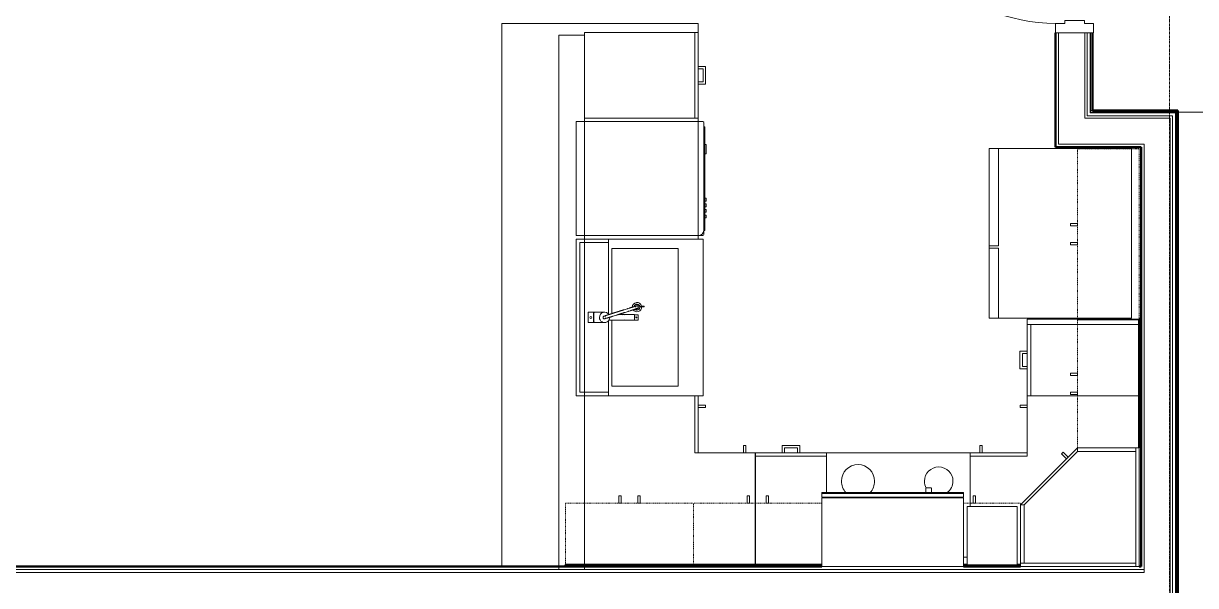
# Model space of a CAD drawing. Header units: inches. Extents: x -4218 to -1830, y 9767 to 12426.
# Drawn here: x -3722.7 to -3475.8, y 10550.4 to 10668.9 of the extents above; entities that cross this region are included whole.
import ezdxf

# ---------------------------------------------------------------- set-up
doc = ezdxf.new("R2010")
doc.units = ezdxf.units.IN
doc.header["$MEASUREMENT"] = 0
doc.linetypes.add('Dash', pattern=[0.25, 0.125, -0.125])
doc.linetypes.add('Grid Line 1_2_', pattern=[0.875, 0.5, -0.125, 0.125, -0.125])
for name, color, linetype, lineweight in [('0-1', 7, 'Continuous', 5), ('0-2', 253, 'Continuous', 9), ('0-3', 7, 'Continuous', 9), ('A-DOOR-1', 7, 'Continuous', 9), ('A-DOOR-2', 50, 'Continuous', 20), ('A-DOOR-FRAM-1', 50, 'Continuous', 20), ('A-FLOR-2', 252, 'Continuous', 9), ('A-FLOR-3', 7, 'Continuous', 9), ('A-FLOR-5', 192, 'Continuous', 9), ('A-WALL-1', 250, 'Continuous', 50), ('A-WALL-2', 10, 'Continuous', 13), ('A-WALL-3', 254, 'Continuous', 9), ('A-WALL-4', 253, 'Continuous', 9), ('A-WALL-5', 252, 'Continuous', 9), ('A-WALL-8', 113, 'Continuous', 9), ('I-WALL-1', 250, 'Continuous', 50), ('I-WALL-2', 254, 'Continuous', 9), ('I-WALL-3', 253, 'Continuous', 9), ('I-WALL-4', 252, 'Continuous', 9), ('P-SANR-FIXT-1', 7, 'Continuous', 9), ('P-SANR-FIXT-3', 252, 'Continuous', 9), ('Q-CASE', 31, 'Continuous', 9), ('Q-CASE-1', 252, 'Continuous', 9), ('Q-CASE-2', 7, 'Continuous', 9), ('Q-CASE-3', 253, 'Continuous', 9), ('Q-CASE-4', 7, 'Dash', 9), ('Q-CASE-5', 254, 'Continuous', 9), ('Q-SPCQ-1', 7, 'Continuous', 9), ('Q-SPCQ-2', 253, 'Continuous', 9), ('Q-SPCQ-3', 252, 'Continuous', 9), ('S-GRID-1', 1, 'Grid Line 1_2_', 9)]:
    doc.layers.add(name, color=color, linetype=linetype, lineweight=lineweight)

# ---------------------------------------------------------------- blocks, each defined once
blk = doc.blocks.new('Refrigerator_-_Side-by-Side_6047 - 36_ X 30_-1372843-BACKGROUND - 3RD FLOOR')
at = {"layer": 'Q-SPCQ-1'}
for p, q in [((-17.88, 15.58), (17.87, 15.58)), ((-17.88, -14.42), (-17.88, 15.58)), ((-17.88, 15.58), (-3.13, 15.58)), ((-17.88, 15.58), (-17.88, 13.58)), ((-3.13, 13.58), (-3.13, 15.58)), ((-2.63, 15.58), (17.87, 15.58)), ((-2.63, 15.58), (-2.63, 13.58)), ((17.87, 15.58), (17.87, -14.42)), ((17.87, 13.58), (17.87, 15.58)), ((-3.13, 13.58), (-17.88, 13.58)), ((17.87, 13.58), (-2.63, 13.58)), ((17.87, -14.42), (-17.88, -14.42))]:
    blk.add_line(p, q, dxfattribs=at)
blk = doc.blocks.new('Range - 24_ x 30_-2806124-BACKGROUND - 3RD FLOOR')
at = {"layer": 'Q-SPCQ-1'}
blk.add_line((28.75, -22), (29.5, -22), dxfattribs=at)
for centre, radius, start, end in [((6.5, -6), 3.5, 360, 180), ((23.5, -6), 3, 0, 180), ((6.5, -6), 3.5, 180, 223.5763), ((6.5, -6), 3.5, 316.3775, 0), ((23.5, -6), 3, 180, 209.3693), ((23.5, -6), 3, 306.1227, 0), ((6.5, -6), 3.5, 261.0228, 278.9772)]:
    blk.add_arc(centre, radius, start, end, dxfattribs=at)
blk = doc.blocks.new('Dishwasher_15404 - 34_ counter-2817256-BACKGROUND - 3RD FLOOR')
at = {"layer": 'Q-SPCQ-1'}
for p, q in [((26.68, 0), (25.74, 0)), ((26.87, -22.93), (26.87, -0.2)), ((27.12, -1.09), (26.87, -1.09)), ((27.12, -1.09), (27.12, -22.91)), ((27.37, -4.82), (27.12, -4.82)), ((27.37, -4.82), (27.37, -5.81)), ((27.12, -6.79), (27.37, -6.79)), ((27.37, -5.81), (27.37, -6.79)), ((27.37, -16.15), (27.12, -16.15)), ((27.12, -16.74), (27.37, -16.74)), ((27.37, -16.15), (27.37, -16.74)), ((27.37, -17.33), (27.12, -17.33)), ((27.12, -17.92), (27.37, -17.92)), ((27.37, -18.51), (27.12, -18.51)), ((27.12, -19.1), (27.37, -19.1)), ((27.37, -19.69), (27.12, -19.69)), ((27.37, -17.33), (27.37, -17.92)), ((27.37, -18.51), (27.37, -19.1)), ((27.37, -19.69), (27.37, -20.28)), ((27.12, -20.28), (27.37, -20.28)), ((25.74, -24), (25.8, -24)), ((25.8, -24), (26.68, -24)), ((27.12, -22.91), (26.87, -22.91)), ((26.87, -23.8), (26.87, -22.93))]:
    blk.add_line(p, q, dxfattribs=at)
for centre, radius, start, end in [((26.68, -0.2), 0.197, 360, 90), ((26.68, -0.2), 0.197, 15, 90), ((25.8, -22.93), 1.07, 270, 0), ((26.68, -23.8), 0.197, 270, 0)]:
    blk.add_arc(centre, radius, start, end, dxfattribs=at)
at = {"layer": 'Q-SPCQ-2'}
for p, q in [((1.74, 0), (0, 0)), ((0, 0), (0, -24)), ((0, -24), (1.74, -24))]:
    blk.add_line(p, q, dxfattribs=at)
at = {"layer": 'Q-SPCQ-3'}
for p, q in [((25.74, 0), (1.74, 0)), ((1.74, -24), (25.74, -24))]:
    blk.add_line(p, q, dxfattribs=at)
blk = doc.blocks.new('300 Series Wall Hung Cabinet_302 - 27_ X 36_-2604985-BACKGROUND - 3RD FLOOR')
at = {"layer": 'Q-CASE-2'}
for p, q in [((-2.25, -13.19), (-1.76, -13.19)), ((-2.25, -13.19), (-2.25, -14.69)), ((-2.25, -14.69), (-1.76, -14.69)), ((-1.76, -14.69), (-1.76, -13.19)), ((1.75, -13.19), (2.24, -13.19)), ((1.75, -13.19), (1.75, -14.69)), ((1.75, -14.69), (2.24, -14.69)), ((2.24, -14.69), (2.24, -13.19))]:
    blk.add_line(p, q, dxfattribs=at)
at = {"layer": 'Q-CASE-4'}
for p, q in [((13.5, -0.19), (-13.5, -0.19)), ((-13.5, -0.19), (-13.5, -13.19)), ((13.5, -13.19), (13.5, -0.19)), ((-13.5, -13.19), (13.5, -13.19))]:
    blk.add_line(p, q, dxfattribs=at)
blk = doc.blocks.new('30quot_MicrowaveVent_11166 - 70cm miele oven-2804781-BACKGROUND - 3RD FLOOR')
at = {"layer": 'Q-CASE-2'}
for p, q in [((15.68, 15.6), (-14.2, 15.6)), ((-14.2, 15.39), (-14.2, 15.6)), ((-14.2, 14.61), (-14.2, 15.39)), ((15.68, 15.39), (-14.2, 15.39)), ((8.88, 16.6), (7.69, 16.6)), ((7.69, 15.63), (7.69, 16.55)), ((8.88, 16.55), (8.88, 15.63)), ((15.68, 15.6), (15.68, 15.39)), ((15.68, 15.39), (15.68, 14.61)), ((15.68, 14.61), (-14.2, 14.61)), ((-14.2, 0), (-14.2, 14.49)), ((-14.2, 14.49), (15.68, 14.49)), ((15.68, 14.49), (15.68, 0)), ((-14.2, 0), (15.68, 0))]:
    blk.add_line(p, q, dxfattribs=at)
blk = doc.blocks.new('300 Series Wall Hung Cabinet_302 - 18_ x 36_-2362919-BACKGROUND - 3RD FLOOR')
at = {"layer": 'Q-CASE-2'}
for p, q in [((-2.25, -13.19), (-1.76, -13.19)), ((-2.25, -13.19), (-2.25, -14.69)), ((-2.25, -14.69), (-1.76, -14.69)), ((-1.76, -14.69), (-1.76, -13.19)), ((1.75, -13.19), (2.24, -13.19)), ((1.75, -13.19), (1.75, -14.69)), ((1.75, -14.69), (2.24, -14.69)), ((2.24, -14.69), (2.24, -13.19))]:
    blk.add_line(p, q, dxfattribs=at)
at = {"layer": 'Q-CASE-4'}
for p, q in [((18, -0.19), (-18, -0.19)), ((-18, -0.19), (-18, -13.19)), ((18, -13.19), (18, -0.19)), ((-18, -13.19), (18, -13.19))]:
    blk.add_line(p, q, dxfattribs=at)
blk = doc.blocks.new('Base Cabinet 4 Drawer 254 - Base Cabinet 4 Drawer 254 15_-2584595-BACKGROUND - 3RD FLOOR')
at = {"layer": 'Q-CASE-1'}
for p, q in [((-6.76, 24), (8.24, 24)), ((-6.76, 23.25), (-6.76, 24)), ((8.24, 23.25), (-6.76, 23.25)), ((-6.76, 23.25), (-6.76, 0.37)), ((-0.64, 24), (-1.14, 24)), ((2.11, 24), (2.61, 24)), ((8.24, 24), (8.24, 23.25)), ((8.24, 15.6), (8.24, 23.25)), ((8.24, 14.49), (8.24, 14.61))]:
    blk.add_line(p, q, dxfattribs=at)
at = {"layer": 'Q-CASE-2'}
for p, q in [((2.61, 25.5), (-1.14, 25.5)), ((-1.14, 25.5), (-1.14, 24)), ((-0.64, 24), (-0.64, 25)), ((-0.64, 25), (2.11, 25)), ((2.11, 25), (2.11, 24)), ((2.61, 24), (2.61, 25.5))]:
    blk.add_line(p, q, dxfattribs=at)
at = {"layer": 'Q-CASE-3'}
for p, q in [((-0.64, 24), (-1.14, 24)), ((2.11, 24), (2.61, 24)), ((-6.76, 0.37), (-6.76, 0))]:
    blk.add_line(p, q, dxfattribs=at)
at = {"layer": 'Q-CASE-5'}
for p, q in [((-0.64, 24), (-1.14, 24)), ((-0.64, 24), (-1.14, 24)), ((2.11, 24), (2.61, 24)), ((2.11, 24), (2.61, 24)), ((-6.76, 0), (7.24, 0))]:
    blk.add_line(p, q, dxfattribs=at)
blk = doc.blocks.new('Base Cabinet 3 Drawer 230 - Base Cabinet 3 Drawer 230 15_-2554961-BACKGROUND - 3RD FLOOR')
at = {"layer": 'Q-CASE-1'}
for p, q in [((-6.76, -23.25), (-6.76, -0.37)), ((8.24, -0.37), (8.24, -23.25)), ((-6.76, -23.25), (-6.76, -24)), ((8.24, -23.25), (-6.76, -23.25)), ((-6.76, -24), (8.24, -24)), ((-1.14, -24), (-0.64, -24)), ((2.61, -24), (2.11, -24)), ((8.24, -24), (8.24, -23.25))]:
    blk.add_line(p, q, dxfattribs=at)
at = {"layer": 'Q-CASE-2'}
for p, q in [((-1.14, -24), (-1.14, -25.5)), ((-0.64, -25), (-0.64, -24)), ((2.11, -24), (2.11, -25)), ((2.61, -25.5), (2.61, -24)), ((-1.14, -25.5), (2.61, -25.5)), ((2.11, -25), (-0.64, -25))]:
    blk.add_line(p, q, dxfattribs=at)
at = {"layer": 'Q-CASE-3'}
for p, q in [((-6.76, -0.37), (-6.76, -0.01)), ((8.24, 0), (8.24, -0.37)), ((-1.14, -24), (-0.64, -24)), ((2.61, -24), (2.11, -24))]:
    blk.add_line(p, q, dxfattribs=at)
at = {"layer": 'Q-CASE-5'}
for p, q in [((-6.76, 0), (8.24, 0)), ((-1.14, -24), (-0.64, -24)), ((2.61, -24), (2.11, -24))]:
    blk.add_line(p, q, dxfattribs=at)
blk = doc.blocks.new('Vanity Cabinet-Double Door - 33_-2318066-BACKGROUND - 3RD FLOOR')
at = {"layer": 'Q-CASE-1'}
for p, q in [((-15.76, 6.79), (-15.76, 1.74)), ((-15.76, 6.79), (-15.76, 1.74)), ((17.24, 1.74), (17.24, 6.79)), ((17.24, 1.74), (17.24, 6.79))]:
    blk.add_line(p, q, dxfattribs=at)
at = {"layer": 'Q-CASE-2'}
for p, q in [((-15.01, 6.79), (-15.01, 1.74)), ((16.49, 1.74), (16.49, 6.79))]:
    blk.add_line(p, q, dxfattribs=at)
at = {"layer": 'Q-CASE-3'}
for p, q in [((-15.76, 24), (-15.76, 6.79)), ((-15.76, 24), (-15.76, 6.79)), ((17.24, 6.79), (17.24, 24)), ((17.24, 6.79), (17.24, 24)), ((-15.76, 6.79), (-15.76, 1.74)), ((17.24, 1.74), (17.24, 6.79)), ((-15.76, 1.74), (-15.76, 0)), ((-15.76, 1.74), (-15.76, 0)), ((-15.01, 1.74), (-15.01, 0.75)), ((-15.01, 0.75), (16.49, 0.75)), ((16.49, 0.75), (16.49, 1.74)), ((17.24, 0), (17.24, 1.74)), ((17.24, 0), (17.24, 1.74)), ((-15.76, 0), (17.24, 0)), ((-15.76, 0), (17.24, 0))]:
    blk.add_line(p, q, dxfattribs=at)
at = {"layer": 'Q-CASE-5'}
for p, q in [((-15.76, 21), (-15.76, 6.79)), ((17.24, 6.79), (17.24, 21)), ((-15.76, 1.74), (-15.76, 0)), ((17.24, 0), (17.24, 1.74))]:
    blk.add_line(p, q, dxfattribs=at)
blk = doc.blocks.new('Base Cabinet 3 Drawer 230 - Base Cabinet 3 Drawer 230 18_-2579417-BACKGROUND - 3RD FLOOR')
at = {"layer": 'Q-CASE-1'}
for p, q in [((-8.26, 24), (9.74, 24)), ((-8.26, 23.25), (-8.26, 24)), ((9.74, 23.25), (-8.26, 23.25)), ((-8.26, 23.25), (-8.26, 0)), ((-0.64, 24), (-1.14, 24)), ((2.11, 24), (2.61, 24)), ((9.74, 24), (9.74, 23.25)), ((9.74, 0), (9.74, 23.25)), ((-8.26, 0), (9.74, 0))]:
    blk.add_line(p, q, dxfattribs=at)
at = {"layer": 'Q-CASE-2'}
for p, q in [((2.61, 25.5), (-1.14, 25.5)), ((-1.14, 25.5), (-1.14, 24)), ((-0.64, 24), (-0.64, 25)), ((-0.64, 25), (2.11, 25)), ((2.11, 25), (2.11, 24)), ((2.61, 24), (2.61, 25.5))]:
    blk.add_line(p, q, dxfattribs=at)
at = {"layer": 'Q-CASE-3'}
for p, q in [((-0.64, 24), (-1.14, 24)), ((2.11, 24), (2.61, 24))]:
    blk.add_line(p, q, dxfattribs=at)
at = {"layer": 'Q-CASE-5'}
for p, q in [((-0.64, 24), (-1.14, 24)), ((2.11, 24), (2.61, 24))]:
    blk.add_line(p, q, dxfattribs=at)
blk = doc.blocks.new('kitchen_faucet_14143 - kitchen_faucet_14143-V47-BACKGROUND - 3RD FLOOR')
at = {"layer": 'P-SANR-FIXT-1'}
for p, q in [((-6.3, 0.57), (-7.09, 0.57)), ((-7.09, -0.57), (-7.09, 0.57)), ((-0.9, 0.59), (-6.3, 0.59)), ((-6.3, 0.57), (-6.3, 0.59)), ((-6.3, 0.42), (-6.3, 0.5)), ((-6.3, 0.3), (-6.3, 0.4)), ((-6.3, 0.29), (-6.3, 0.15)), ((-6.3, 0.15), (-6.3, 0.29)), ((-6.3, 0.15), (-6.3, -0.15)), ((-6.3, -0.15), (-6.3, 0.15)), ((-3.97, 0.59), (-4.89, 0.59)), ((2.26, 1.08), (0, 1.08)), ((2.34, 1.02), (2.1, 1.02)), ((2.26, 1.08), (2.26, -1.08)), ((3.44, 1.08), (2.34, 1.08)), ((2.34, -1.08), (2.34, 1.08)), ((3.44, 1.08), (3.44, -1.08)), ((-7.58, -2.2), (-8.24, -2.2)), ((-8.24, -2.4), (-7.58, -2.4)), ((-7.41, -2.04), (-6.99, -1.91)), ((-6.81, -2.46), (-7.23, -2.59)), ((-7.09, -0.57), (-6.3, -0.57)), ((-6.3, -0.15), (-6.3, -0.29)), ((-6.3, -0.29), (-6.3, -0.15)), ((-6.3, -0.4), (-6.3, -0.3)), ((-6.3, -0.5), (-6.3, -0.42)), ((-6.3, -0.59), (-6.3, -0.51)), ((-6.3, -0.59), (-2.83, -0.59)), ((-4.89, -0.59), (-3.97, -0.59)), ((-0.94, -0.59), (-0.9, -0.59)), ((0, -1.08), (2.26, -1.08)), ((2.1, -1.02), (2.34, -1.02)), ((2.34, -1.08), (3.44, -1.08))]:
    blk.add_line(p, q, dxfattribs=at)
at = {"layer": 'P-SANR-FIXT-1', "flags": 128}
for points in [[(-0.06, 0.29), (-0.07, 0.29), (-0.07, 0.29), (-0.07, 0.29), (-0.07, 0.29), (-0.07, 0.29), (-0.08, 0.28), (-0.08, 0.28), (-0.09, 0.28), (-0.1, 0.28), (-0.1, 0.28), (-0.11, 0.27), (-0.26, 0.23), (-0.28, 0.22), (-0.3, 0.22), (-0.46, 0.16), (-0.49, 0.16), (-0.51, 0.15), (-0.54, 0.14), (-0.57, 0.13), (-0.6, 0.12), (-0.63, 0.11), (-0.66, 0.1), (-0.69, 0.09), (-0.72, 0.08), (-0.75, 0.07), (-0.78, 0.06), (-0.82, 0.05), (-0.85, 0.04), (-0.89, 0.03), (-0.92, 0.02), (-0.96, 0.01), (-1, 0), (-1.04, -0.02), (-1.07, -0.03), (-1.11, -0.04), (-1.15, -0.05), (-1.2, -0.07), (-1.24, -0.08), (-1.28, -0.09), (-1.32, -0.11), (-1.37, -0.12), (-1.41, -0.14), (-1.46, -0.15), (-1.5, -0.16), (-1.55, -0.18), (-1.6, -0.19), (-1.65, -0.21), (-1.69, -0.23), (-1.74, -0.24), (-1.79, -0.26), (-2.49, -0.48), (-2.55, -0.5), (-2.61, -0.51), (-2.67, -0.53), (-2.72, -0.55), (-2.78, -0.57), (-2.84, -0.59), (-2.9, -0.61), (-2.96, -0.62), (-3.02, -0.64), (-3.08, -0.66), (-3.14, -0.68), (-3.19, -0.7), (-3.25, -0.72), (-3.31, -0.74), (-3.37, -0.76), (-3.43, -0.77), (-3.49, -0.79), (-3.55, -0.81), (-3.61, -0.83), (-3.67, -0.85), (-3.73, -0.87), (-3.79, -0.89), (-3.85, -0.91), (-3.91, -0.92), (-3.97, -0.94), (-4.03, -0.96), (-4.09, -0.98), (-4.15, -1), (-4.21, -1.02), (-4.26, -1.04), (-4.32, -1.05), (-4.94, -1.25), (-4.99, -1.27), (-5.04, -1.28), (-5.09, -1.3), (-5.15, -1.31), (-5.2, -1.33), (-5.44, -1.41), (-5.48, -1.42), (-5.53, -1.43), (-5.57, -1.45), (-5.62, -1.46), (-5.66, -1.48), (-5.7, -1.49), (-5.75, -1.5), (-5.79, -1.52), (-5.83, -1.53), (-5.87, -1.54), (-5.91, -1.56), (-5.95, -1.57), (-5.99, -1.58), (-6.02, -1.59), (-6.06, -1.6), (-6.1, -1.61), (-6.13, -1.63), (-6.17, -1.64), (-6.2, -1.65), (-6.23, -1.66), (-6.26, -1.67), (-6.3, -1.68), (-6.33, -1.69), (-6.36, -1.7), (-6.38, -1.71), (-6.41, -1.71), (-6.44, -1.72), (-6.47, -1.73), (-6.49, -1.74), (-6.52, -1.75), (-6.54, -1.76), (-6.57, -1.76), (-6.59, -1.77), (-6.61, -1.78), (-6.63, -1.78), (-6.65, -1.79), (-6.67, -1.8), (-6.69, -1.8), (-6.71, -1.81), (-6.73, -1.81), (-6.74, -1.82), (-6.76, -1.82), (-6.77, -1.83), (-6.79, -1.83), (-6.8, -1.84), (-6.81, -1.84), (-6.83, -1.84), (-6.84, -1.85), (-6.85, -1.85), (-6.86, -1.85), (-6.87, -1.86), (-6.87, -1.86), (-6.88, -1.86), (-6.89, -1.86), (-6.89, -1.87), (-6.9, -1.87), (-6.9, -1.87), (-6.9, -1.87), (-6.91, -1.87), (-6.91, -1.87), (-6.91, -1.87)], [(0.27, 0.18), (0.21, 0.23), (0.15, 0.28), (0.08, 0.3), (0, 0.3), (-0.08, 0.28), (-0.15, 0.25), (-0.2, 0.2), (-0.24, 0.13), (-0.27, 0.06), (-0.27, 0.01)], [(-0.22, -0.16), (-0.17, -0.22), (-0.1, -0.26), (-0.03, -0.28), (0.05, -0.29), (0.13, -0.27), (0.19, -0.23), (0.25, -0.18), (0.29, -0.12), (0.31, -0.04), (0.32, 0.03), (0.3, 0.11), (0.27, 0.18)], [(-6.61, -1.94), (-6.67, -1.9), (-6.74, -1.87), (-6.82, -1.86), (-6.9, -1.87), (-6.97, -1.9), (-7.03, -1.94), (-7.08, -2), (-7.1, -2.08), (-7.11, -2.15)], [(-7.11, -2.15), (-7.1, -2.23), (-7.08, -2.3), (-7.03, -2.36), (-6.97, -2.41), (-6.9, -2.44), (-6.82, -2.45), (-6.74, -2.44), (-6.67, -2.41), (-6.61, -2.36), (-6.56, -2.3), (-6.53, -2.23), (-6.52, -2.15)], [(0.11, -0.27), (0.11, -0.27), (0.11, -0.27), (0.11, -0.28), (0.11, -0.28), (0.1, -0.28), (0.1, -0.28), (0.09, -0.28), (0.09, -0.28), (0.08, -0.28), (0.07, -0.29), (0.06, -0.29), (-0.08, -0.34), (-0.1, -0.34), (-0.12, -0.35), (-0.14, -0.35), (-0.16, -0.36), (-0.18, -0.37), (-0.2, -0.37), (-0.23, -0.38), (-0.25, -0.39), (-0.27, -0.4), (-0.3, -0.4), (-0.32, -0.41), (-0.35, -0.42), (-0.38, -0.43), (-0.41, -0.44), (-0.44, -0.45), (-0.46, -0.46), (-0.5, -0.47), (-0.53, -0.48), (-0.56, -0.49), (-0.59, -0.5), (-0.62, -0.51), (-0.66, -0.52), (-0.69, -0.53), (-0.73, -0.54), (-0.77, -0.55), (-0.8, -0.56), (-0.84, -0.58), (-0.88, -0.59), (-0.92, -0.6), (-0.96, -0.61), (-1, -0.63), (-1.04, -0.64), (-1.08, -0.65), (-1.13, -0.67), (-1.17, -0.68), (-1.22, -0.69), (-1.26, -0.71), (-1.31, -0.72), (-1.35, -0.74), (-1.4, -0.75), (-1.45, -0.77), (-1.5, -0.78), (-1.54, -0.8), (-1.59, -0.81), (-1.64, -0.83), (-1.69, -0.84), (-1.75, -0.86), (-1.8, -0.88), (-1.85, -0.89), (-1.9, -0.91), (-1.96, -0.93), (-2.01, -0.94), (-2.06, -0.96), (-2.12, -0.98), (-2.18, -1), (-2.23, -1.01), (-2.29, -1.03), (-2.34, -1.05), (-2.4, -1.07), (-2.46, -1.09), (-2.52, -1.1), (-2.57, -1.12), (-2.63, -1.14), (-2.69, -1.16), (-2.75, -1.18), (-2.81, -1.2), (-2.87, -1.21), (-2.93, -1.23), (-2.99, -1.25), (-3.05, -1.27), (-3.1, -1.29), (-3.16, -1.31), (-3.22, -1.33), (-3.28, -1.35), (-3.34, -1.37), (-3.4, -1.38), (-3.46, -1.4), (-3.52, -1.42), (-3.58, -1.44), (-3.64, -1.46), (-3.7, -1.48), (-3.76, -1.5), (-3.82, -1.52), (-3.88, -1.53), (-3.94, -1.55), (-4, -1.57), (-4.05, -1.59), (-4.11, -1.61), (-4.74, -1.8), (-4.79, -1.82), (-4.84, -1.84), (-4.89, -1.85), (-4.94, -1.87), (-4.99, -1.89), (-5.22, -1.96), (-5.27, -1.97), (-5.32, -1.99), (-5.36, -2), (-5.41, -2.02), (-5.45, -2.03), (-5.49, -2.04), (-5.54, -2.06), (-5.58, -2.07), (-5.62, -2.08), (-5.66, -2.1), (-5.7, -2.11), (-5.74, -2.12), (-5.78, -2.13), (-5.82, -2.15), (-5.85, -2.16), (-5.89, -2.17), (-5.93, -2.18), (-5.96, -2.19), (-6, -2.2), (-6.03, -2.21), (-6.06, -2.22), (-6.09, -2.23), (-6.13, -2.24), (-6.16, -2.25), (-6.19, -2.26), (-6.21, -2.27), (-6.24, -2.28), (-6.27, -2.29), (-6.3, -2.3), (-6.32, -2.3), (-6.35, -2.31), (-6.37, -2.32), (-6.39, -2.33), (-6.42, -2.33), (-6.44, -2.34), (-6.46, -2.35), (-6.48, -2.35), (-6.5, -2.36), (-6.52, -2.37), (-6.54, -2.37), (-6.55, -2.38), (-6.57, -2.38), (-6.59, -2.39), (-6.6, -2.39), (-6.61, -2.4), (-6.63, -2.4), (-6.64, -2.41), (-6.65, -2.41), (-6.66, -2.41), (-6.67, -2.42), (-6.68, -2.42), (-6.69, -2.42), (-6.7, -2.42), (-6.7, -2.43), (-6.71, -2.43), (-6.72, -2.43), (-6.72, -2.43), (-6.72, -2.43), (-6.73, -2.43), (-6.73, -2.43), (-6.73, -2.43), (-6.73, -2.43)]]:
    blk.add_lwpolyline(points, dxfattribs=at)
at = {"layer": 'P-SANR-FIXT-1'}
for centre, radius, start, end in [((-6.69, 0), 0.118, 0, 180), ((0, 0), 1.08, 360, 180), ((2.88, 0), 0.197, 0, 180), ((-6.83, -2.16), 0.984, 34.6289, 180), ((-6.83, -2.16), 0.984, 180, 183.6246), ((-6.83, -2.16), 0.984, 195, 360), ((-6.83, -2.16), 0.63, 45, 180), ((-6.83, -2.16), 0.63, 180, 349.6916), ((-6.83, -2.16), 0.591, 168.6397, 180), ((-6.83, -2.16), 0.591, 180, 227.1165), ((-6.83, -2.16), 0.591, 47.2269, 168.6397), ((-6.83, -2.16), 0.591, 227.1165, 345.2352), ((-6.69, 0), 0.118, 180, 360), ((0, 0), 1.08, 180, 182.3811), ((0, 0), 1.08, 212.5288, 360), ((2.88, 0), 0.197, 180, 0)]:
    blk.add_arc(centre, radius, start, end, dxfattribs=at)
for centre, major_axis, ratio, start_param, end_param in [((-3.97, 0), (0, 0.591), 0.906308, 6.021386, 6.806784), ((-8.24, -2.3), (0, 0.0984), 0.984808, 4.712389, 7.853982), ((-8.24, -2.3), (0, 0.0984), 0.984808, 1.570796, 4.712389), ((-3.97, 0), (0, 0.591), 0.906308, 2.617994, 3.403392)]:
    blk.add_ellipse(centre, major_axis=major_axis, ratio=ratio, start_param=start_param, end_param=end_param, dxfattribs=at)
blk = doc.blocks.new('Stainless Steel Farmhous Kitchen Sink - Stainless Steel Farmhous Kitchen Sink-V48-BACKGROUND - 3RD FLOOR')
at = {"layer": 'P-SANR-FIXT-1'}
for p, q in [((-17.22, -2.25), (-33, -2.25)), ((0, -2.25), (-15.78, -2.25)), ((-31, -16.96), (-31, -3)), ((-31, -3), (-17.09, -3)), ((-15.72, -3), (-2, -3)), ((-2, -3), (-2, -16.96)), ((-2, -16.96), (-31, -16.96)), ((-33, -21.2), (-33, -22.2)), ((-33, -22.2), (0, -22.2)), ((0, -22.2), (0, -21.2))]:
    blk.add_line(p, q, dxfattribs=at)
at = {"layer": 'P-SANR-FIXT-3'}
for p, q in [((-33, -2.25), (-33, -21.2)), ((0, -21.2), (0, -2.25))]:
    blk.add_line(p, q, dxfattribs=at)
blk = doc.blocks.new('Base Cabinet Corner 197 - Base Cabinet Corner 197-V76-BACKGROUND - 3RD FLOOR')
at = {"layer": 'Q-CASE-1'}
for p, q in [((12.74, -12.62), (12.74, -24)), ((0.74, -23.25), (0.74, -36)), ((12.74, -23.25), (0.74, -23.25)), ((0.74, -23.25), (0.74, -24)), ((0.74, -24), (0.74, -36)), ((12.74, -24), (0.74, -24)), ((10.24, -24), (10.73, -24)), ((0.73, -34), (0.73, -33.51)), ((0.74, -36), (-22.89, -36))]:
    blk.add_line(p, q, dxfattribs=at)
at = {"layer": 'Q-CASE-2'}
for p, q in [((10.24, -24), (10.24, -25.5)), ((10.73, -25.5), (10.73, -24)), ((10.24, -25.5), (10.73, -25.5)), ((2.23, -33.51), (0.74, -33.51)), ((0.74, -34), (2.23, -34)), ((2.23, -34), (2.23, -33.51))]:
    blk.add_line(p, q, dxfattribs=at)
at = {"layer": 'Q-CASE-3'}
for p, q in [((12.74, 0), (12.74, -0.37)), ((10.24, -24), (10.73, -24)), ((-22.89, -36), (-23.26, -36))]:
    blk.add_line(p, q, dxfattribs=at)
at = {"layer": 'Q-CASE-5'}
for p, q in [((-23.26, 0), (-22.89, 0)), ((-23.26, -36), (-23.26, 0)), ((-22.89, 0), (2.11, 0)), ((2.11, 0), (12.74, 0))]:
    blk.add_line(p, q, dxfattribs=at)
blk = doc.blocks.new('Base Cabinet Corner 197 - Base Cabinet Corner 197-V77-BACKGROUND - 3RD FLOOR')
at = {"layer": 'Q-CASE-1'}
for p, q in [((-22.89, 0), (12.74, 0)), ((12.74, 0), (12.74, -24)), ((0.74, -23.25), (0.74, -36)), ((12.74, -23.25), (0.74, -23.25)), ((0.74, -23.25), (0.74, -24)), ((0.74, -24), (0.74, -36)), ((12.74, -24), (0.74, -24)), ((10.24, -24), (10.73, -24)), ((0.73, -34), (0.73, -33.51)), ((0.74, -36), (-22.89, -36))]:
    blk.add_line(p, q, dxfattribs=at)
at = {"layer": 'Q-CASE-2'}
for p, q in [((10.24, -24), (10.24, -25.5)), ((10.73, -25.5), (10.73, -24)), ((10.24, -25.5), (10.73, -25.5)), ((2.23, -33.51), (0.74, -33.51)), ((0.74, -34), (2.23, -34)), ((2.23, -34), (2.23, -33.51))]:
    blk.add_line(p, q, dxfattribs=at)
at = {"layer": 'Q-CASE-3'}
for p, q in [((-23.26, 0), (-22.89, 0)), ((10.24, -24), (10.73, -24)), ((-22.89, -36), (-23.26, -36))]:
    blk.add_line(p, q, dxfattribs=at)
at = {"layer": 'Q-CASE-5'}
blk.add_line((-23.26, -36), (-23.26, 0), dxfattribs=at)
blk = doc.blocks.new('308 - 308-2727437-BACKGROUND - 3RD FLOOR')
at = {"layer": 'Q-CASE'}
for p, q in [((-11.25, -13.19), (-12, -13.19)), ((-12, -13.19), (0, -25.19)), ((0, -24.44), (-11.25, -13.19)), ((0, -25.19), (0, -24.44))]:
    blk.add_line(p, q, dxfattribs=at)
at = {"layer": 'Q-CASE-2'}
for p, q in [((13, -0.19), (-12, -0.19)), ((-12, -0.19), (-12, -0.94)), ((-11.25, -0.94), (-12, -0.94)), ((-12, -0.94), (-12, -13.19)), ((-12, -0.94), (13, -0.94)), ((12.25, -0.94), (-11.25, -0.94)), ((-11.25, -0.94), (-11.25, -13.19)), ((-11.25, -13.19), (-11.25, -0.94)), ((12.25, -24.44), (12.25, -0.94)), ((13, -0.94), (12.25, -0.94)), ((12.25, -0.94), (12.25, -25.19)), ((13, -0.94), (13, -0.19)), ((13, -25.19), (13, -0.94)), ((-12, -13.19), (-11.25, -13.19)), ((-11.25, -13.19), (0, -24.44)), ((-10.05, -15.14), (-11.11, -16.2)), ((-11.11, -16.2), (-10.76, -16.55)), ((-10.76, -16.55), (-9.7, -15.49)), ((0, -24.44), (12.25, -24.44)), ((12.25, -24.44), (0, -24.44)), ((0, -24.44), (0, -25.19)), ((12.25, -25.19), (12.25, -24.44)), ((0, -25.19), (12.25, -25.19)), ((12.25, -25.19), (13, -25.19))]:
    blk.add_line(p, q, dxfattribs=at)
blk = doc.blocks.new('300 Series Wall Hung Cabinet_302 - 27_ X 36_-2605031-BACKGROUND - 3RD FLOOR')
at = {"layer": 'Q-CASE-2'}
for p, q in [((-1.76, 14.69), (-2.25, 14.69)), ((-2.25, 14.69), (-2.25, 13.19)), ((-1.76, 13.19), (-2.25, 13.19)), ((-1.76, 13.19), (-1.76, 14.69)), ((2.24, 14.69), (1.75, 14.69)), ((1.75, 14.69), (1.75, 13.19)), ((2.24, 13.19), (1.75, 13.19)), ((2.24, 13.19), (2.24, 14.69))]:
    blk.add_line(p, q, dxfattribs=at)
at = {"layer": 'Q-CASE-4'}
for p, q in [((-13.5, 0.19), (-13.5, 13.19)), ((-13.5, 13.19), (13.5, 13.19)), ((13.5, 13.19), (13.5, 0.19)), ((13.5, 0.19), (-13.5, 0.19))]:
    blk.add_line(p, q, dxfattribs=at)
blk = doc.blocks.new('300 Series Wall Hung Cabinet_301 - 12_-2218017-BACKGROUND - 3RD FLOOR')
at = {"layer": 'Q-CASE-2'}
for p, q in [((5.25, 12.44), (-5.25, 12.44)), ((-5.25, 12.44), (-5.25, 0.19)), ((-3.51, 14.69), (-4, 14.69)), ((-4, 14.69), (-4, 13.19)), ((-3.51, 13.19), (-4, 13.19)), ((-3.51, 13.19), (-3.51, 14.69)), ((5.25, 0.19), (5.25, 12.44)), ((-5.25, 0.19), (5.25, 0.19))]:
    blk.add_line(p, q, dxfattribs=at)
at = {"layer": 'Q-CASE-4'}
for p, q in [((-6, 0.19), (-6, 13.19)), ((-6, 13.19), (6, 13.19)), ((6, 13.19), (6, 0.19)), ((6, 0.19), (-6, 0.19))]:
    blk.add_line(p, q, dxfattribs=at)
blk = doc.blocks.new('CTR - 1st Phase - Unit Layouts_rvt-1-BACKGROUND - 3RD FLOOR')
at = {"layer": 'A-WALL-1'}
for p, q in [((-3487.67, 10606.54), (-3487.67, 10579.44)), ((-3487.3, 10606.54), (-3487.67, 10606.54)), ((-3487.3, 10554.44), (-3487.3, 10606.54)), ((-3554.56, 10554.81), (-3608.56, 10554.81)), ((-3608.56, 10554.81), (-3608.56, 10554.44)), ((-3608.56, 10554.44), (-3554.56, 10554.44)), ((-3523.92, 10554.81), (-3524.67, 10554.81)), ((-3524.67, 10554.44), (-3512.67, 10554.44)), ((-3512.67, 10554.81), (-3513.42, 10554.81)), ((-3487.67, 10554.44), (-3487.3, 10554.44))]:
    blk.add_line(p, q, dxfattribs=at)
at = {"layer": 'A-WALL-3'}
for p, q in [((-3604.56, 10553.81), (-3609.93, 10553.81)), ((-3604.56, 10554.44), (-3604.56, 10554.81)), ((-3512.67, 10554.44), (-3487.67, 10554.44))]:
    blk.add_line(p, q, dxfattribs=at)
at = {"layer": 'A-WALL-4'}
for p, q in [((-3609.93, 10666.44), (-3609.93, 10553.81)), ((-3609.93, 10666.44), (-3604.56, 10666.44)), ((-3604.56, 10648.19), (-3604.56, 10666.44)), ((-3604.56, 10623.44), (-3604.56, 10624.19)), ((-3487.3, 10554.44), (-3487.3, 10606.54)), ((-3604.56, 10554.81), (-3604.56, 10590.44)), ((-3604.56, 10553.81), (-3609.93, 10553.81)), ((-3608.56, 10554.44), (-3554.56, 10554.44)), ((-3604.56, 10554.81), (-3604.56, 10554.44)), ((-3604.56, 10553.81), (-3604.56, 10554.44)), ((-3524.67, 10554.44), (-3512.67, 10554.44)), ((-3487.3, 10554.44), (-3487.67, 10554.44))]:
    blk.add_line(p, q, dxfattribs=at)
at = {"layer": 'A-WALL-5'}
for p, q in [((-3609.93, 10553.81), (-3609.93, 10666.44)), ((-3604.56, 10666.44), (-3609.93, 10666.44)), ((-3604.56, 10666.44), (-3604.56, 10554.81)), ((-3487.67, 10606.54), (-3487.67, 10579.44)), ((-3487.67, 10606.54), (-3487.3, 10606.54)), ((-3554.56, 10554.81), (-3608.56, 10554.81)), ((-3608.56, 10554.44), (-3608.56, 10554.81)), ((-3604.56, 10554.44), (-3604.56, 10553.81)), ((-3523.92, 10554.81), (-3524.67, 10554.81)), ((-3512.67, 10554.81), (-3513.42, 10554.81))]:
    blk.add_line(p, q, dxfattribs=at)
at = {"layer": 'A-WALL-8'}
for p, q in [((-3580.56, 10668.86), (-3621.93, 10668.86)), ((-3621.93, 10668.86), (-3621.93, 10554.44)), ((-3621.93, 10554.44), (-3621.93, 10668.86)), ((-3621.93, 10668.86), (-3580.56, 10668.86)), ((-3580.56, 10623.44), (-3580.56, 10668.86)), ((-3580.56, 10668.86), (-3580.56, 10623.44)), ((-3604.56, 10590.44), (-3604.56, 10623.44)), ((-3604.56, 10623.44), (-3580.56, 10623.44)), ((-3580.56, 10623.44), (-3604.56, 10623.44)), ((-3604.56, 10623.44), (-3604.56, 10590.44)), ((-3487.67, 10606.54), (-3511.3, 10606.54)), ((-3511.3, 10606.54), (-3511.3, 10578.44)), ((-3511.3, 10578.44), (-3511.3, 10606.54)), ((-3511.3, 10606.54), (-3487.67, 10606.54)), ((-3487.3, 10606.54), (-3487.67, 10606.54)), ((-3487.67, 10606.54), (-3487.3, 10606.54)), ((-3487.3, 10554.44), (-3487.3, 10606.54)), ((-3487.3, 10606.54), (-3487.3, 10554.44)), ((-3580.56, 10590.44), (-3604.56, 10590.44)), ((-3604.56, 10590.44), (-3580.56, 10590.44)), ((-3580.56, 10578.44), (-3580.56, 10590.44)), ((-3580.56, 10590.44), (-3580.56, 10578.44)), ((-3511.3, 10578.44), (-3580.56, 10578.44)), ((-3580.56, 10578.44), (-3511.3, 10578.44)), ((-3621.93, 10554.44), (-3608.56, 10554.44)), ((-3608.56, 10554.44), (-3621.93, 10554.44)), ((-3608.56, 10554.44), (-3554.56, 10554.44)), ((-3554.56, 10554.44), (-3608.56, 10554.44)), ((-3524.67, 10554.44), (-3512.67, 10554.44)), ((-3512.67, 10554.44), (-3524.67, 10554.44)), ((-3512.67, 10554.44), (-3487.67, 10554.44)), ((-3487.67, 10554.44), (-3512.67, 10554.44)), ((-3487.67, 10554.44), (-3487.3, 10554.44)), ((-3487.3, 10554.44), (-3487.67, 10554.44))]:
    blk.add_line(p, q, dxfattribs=at)
at = {"layer": '0-2'}
for name, p, rotation in [('Base Cabinet 3 Drawer 230 - Base Cabinet 3 Drawer 230 18_-2579417-BACKGROUND - 3RD FLOOR', (-3604.56, 10658.68), 269.9999999999686), ('Refrigerator_-_Side-by-Side_6047 - 36_ X 30_-1372843-BACKGROUND - 3RD FLOOR', (-3503.72, 10624.66), 89.99999999995575), ('300 Series Wall Hung Cabinet_302 - 18_ x 36_-2362919-BACKGROUND - 3RD FLOOR', (-3487.49, 10624.44), 269.9999999999694), ('Vanity Cabinet-Double Door - 33_-2318066-BACKGROUND - 3RD FLOOR', (-3606.3, 10607.68), 270.000000000011), ('Stainless Steel Farmhous Kitchen Sink - Stainless Steel Farmhous Kitchen Sink-V48-BACKGROUND - 3RD FLOOR', (-3601.76, 10623.44), 89.99999999991799), ('kitchen_faucet_14143 - kitchen_faucet_14143-V47-BACKGROUND - 3RD FLOOR', (-3600.31, 10606.94), 180), ('Base Cabinet 3 Drawer 230 - Base Cabinet 3 Drawer 230 15_-2554961-BACKGROUND - 3RD FLOOR', (-3487.3, 10598.68), 269.9999999999678), ('300 Series Wall Hung Cabinet_302 - 27_ X 36_-2604985-BACKGROUND - 3RD FLOOR', (-3487.49, 10592.94), 269.9999999999694), ('Base Cabinet Corner 197 - Base Cabinet Corner 197-V77-BACKGROUND - 3RD FLOOR', (-3604.56, 10577.7), 90.0000000000113), ('Base Cabinet Corner 197 - Base Cabinet Corner 197-V76-BACKGROUND - 3RD FLOOR', (-3510.56, 10554.44), 180), ('308 - 308-2727437-BACKGROUND - 3RD FLOOR', (-3487.49, 10567.44), 269.9999999999694), ('300 Series Wall Hung Cabinet_302 - 27_ X 36_-2604985-BACKGROUND - 3RD FLOOR', (-3568.06, 10554.63), 180)]:
    blk.add_blockref(name, p, dxfattribs=dict(at, rotation=rotation))
for name, p in [('Dishwasher_15404 - 34_ counter-2817256-BACKGROUND - 3RD FLOOR', (-3606.3, 10648.19)), ('Base Cabinet 4 Drawer 254 - Base Cabinet 4 Drawer 254 15_-2584595-BACKGROUND - 3RD FLOOR', (-3561.79, 10554.44)), ('Range - 24_ x 30_-2806124-BACKGROUND - 3RD FLOOR', (-3553.42, 10578.44)), ('30quot_MicrowaveVent_11166 - 70cm miele oven-2804781-BACKGROUND - 3RD FLOOR', (-3540.35, 10554.44)), ('300 Series Wall Hung Cabinet_302 - 27_ X 36_-2605031-BACKGROUND - 3RD FLOOR', (-3595.06, 10554.63)), ('300 Series Wall Hung Cabinet_301 - 12_-2218017-BACKGROUND - 3RD FLOOR', (-3518.67, 10554.63))]:
    blk.add_blockref(name, p, dxfattribs=at)
blk = doc.blocks.new('HOLLOW METAL - UNIT DOOR-2191979-BACKGROUND - 3RD FLOOR')
at = {"layer": 'A-DOOR-1'}
blk.add_arc((18, 4.125), 36, 90, 180, dxfattribs=at)
at = {"layer": 'A-DOOR-2'}
for p, q in [((18, 40.125), (16.25, 40.125)), ((16.25, 40.125), (16.25, 4.125)), ((18, 4.125), (18, 40.125)), ((16.25, 4.125), (18, 4.125))]:
    blk.add_line(p, q, dxfattribs=at)
at = {"layer": 'A-DOOR-FRAM-1'}
for p, q in [((-18, 4.125), (-20, 4.125)), ((-20, 4.125), (-20, -3.875)), ((-18, 2.1875), (-18, 4.125)), ((18, 4.125), (18, 2.1875)), ((20, 4.125), (18, 4.125)), ((20, -3.875), (20, 4.125)), ((-17.375, 2.1875), (-18, 2.1875)), ((-17.375, -1.9375), (-17.375, 2.1875)), ((18, 2.1875), (17.375, 2.1875)), ((17.375, 2.1875), (17.375, -1.9375)), ((-18, -3.875), (-18, -1.9375)), ((-18, -1.9375), (-17.375, -1.9375)), ((17.375, -1.9375), (18, -1.9375)), ((18, -1.9375), (18, -3.875)), ((-20, -3.875), (-18, -3.875)), ((18, -3.875), (20, -3.875))]:
    blk.add_line(p, q, dxfattribs=at)
blk = doc.blocks.new('CTR - 1st Phase - Common Walls_rvt-1-BACKGROUND - 3RD FLOOR')
at = {"layer": 'A-FLOR-2'}
for p, q in [((-3497.92, 10666.89), (-3497.92, 10650.19)), ((-3497.92, 10650.19), (-3479.55, 10650.19))]:
    blk.add_line(p, q, dxfattribs=at)
at = {"layer": 'A-FLOR-3'}
blk.add_line((-3479.55, 10650.19), (-3435.32, 10650.19), dxfattribs=at)
at = {"layer": 'A-WALL-2'}
for p, q in [((-3504.67, 10666.89), (-3504.67, 10650.56)), ((-3499.17, 10666.89), (-3499.17, 10650.56)), ((-3498.67, 10666.89), (-3498.67, 10650.56)), ((-3498.05, 10666.89), (-3498.05, 10650.56)), ((-3504.67, 10648.94), (-3504.67, 10650.56)), ((-3499.17, 10649.44), (-3499.17, 10650.56)), ((-3499.17, 10648.94), (-3499.17, 10649.44)), ((-3498.67, 10650.06), (-3498.67, 10650.56)), ((-3498.67, 10649.44), (-3498.67, 10650.06)), ((-3480.67, 10649.44), (-3498.67, 10649.44)), ((-3498.05, 10650.56), (-3497.55, 10650.56)), ((-3498.05, 10650.06), (-3498.05, 10650.56)), ((-3480.05, 10650.06), (-3498.05, 10650.06)), ((-3480.67, 10649.44), (-3480.67, 10648.94)), ((-3480.05, 10650.06), (-3480.05, 10649.44)), ((-3480.05, 10649.44), (-3480.05, 10642.81)), ((-3504.67, 10643.44), (-3504.67, 10648.94)), ((-3481.17, 10648.94), (-3499.17, 10648.94)), ((-3481.17, 10648.94), (-3481.17, 10643.44)), ((-3480.67, 10648.94), (-3480.67, 10642.81)), ((-3486.67, 10643.44), (-3504.67, 10643.44)), ((-3486.67, 10643.44), (-3486.67, 10642.81)), ((-3486.67, 10553.81), (-3486.67, 10642.81)), ((-3481.17, 10643.44), (-3481.17, 10642.81)), ((-3481.17, 10418.16), (-3481.17, 10642.81)), ((-3480.67, 10418.16), (-3480.67, 10642.81)), ((-3480.05, 10418.16), (-3480.05, 10642.81)), ((-3487.3, 10553.81), (-3852.47, 10553.81)), ((-3487.3, 10553.19), (-3852.47, 10553.19)), ((-3486.67, 10553.81), (-3487.3, 10553.81)), ((-3486.67, 10553.19), (-3487.3, 10553.19)), ((-3486.67, 10553.81), (-3486.67, 10553.19)), ((-3486.67, 10553.19), (-3486.67, 10553.81))]:
    blk.add_line(p, q, dxfattribs=at)
at = {"layer": 'I-WALL-1'}
for p, q in [((-3505.3, 10666.89), (-3505.3, 10650.56)), ((-3497.55, 10650.56), (-3497.55, 10666.89)), ((-3505.3, 10650.56), (-3505.3, 10643.44)), ((-3479.55, 10650.56), (-3497.55, 10650.56)), ((-3479.55, 10650.06), (-3479.55, 10650.56)), ((-3479.55, 10642.81), (-3479.55, 10650.06)), ((-3505.3, 10643.44), (-3505.3, 10642.81)), ((-3505.3, 10642.81), (-3487.3, 10642.81)), ((-3487.3, 10642.81), (-3487.3, 10554.44)), ((-3479.55, 10418.16), (-3479.55, 10642.81)), ((-3554.56, 10554.44), (-3852.47, 10554.44)), ((-3512.67, 10554.44), (-3524.67, 10554.44)), ((-3487.3, 10554.44), (-3487.67, 10554.44))]:
    blk.add_line(p, q, dxfattribs=at)
at = {"layer": 'I-WALL-2'}
for p, q in [((-3487.3, 10606.54), (-3487.3, 10554.44)), ((-3608.56, 10554.44), (-3609.93, 10554.44)), ((-3604.56, 10554.44), (-3608.56, 10554.44)), ((-3554.56, 10554.44), (-3604.56, 10554.44)), ((-3512.67, 10554.44), (-3524.67, 10554.44)), ((-3487.67, 10554.44), (-3512.67, 10554.44)), ((-3487.3, 10554.44), (-3487.67, 10554.44))]:
    blk.add_line(p, q, dxfattribs=at)
at = {"layer": 'I-WALL-3'}
for p, q in [((-3505.3, 10666.89), (-3497.92, 10666.89)), ((-3609.93, 10554.44), (-3621.93, 10554.44))]:
    blk.add_line(p, q, dxfattribs=at)
at = {"layer": 'I-WALL-4'}
for p, q in [((-3505.3, 10666.89), (-3505.3, 10650.56)), ((-3505.3, 10642.81), (-3505.3, 10650.56)), ((-3479.55, 10650.19), (-3479.55, 10642.81)), ((-3505.3, 10642.81), (-3487.3, 10642.81)), ((-3487.3, 10642.81), (-3487.3, 10606.54)), ((-3479.55, 10418.16), (-3479.55, 10642.81)), ((-3621.93, 10554.44), (-3851.85, 10554.44))]:
    blk.add_line(p, q, dxfattribs=at)
at = {"layer": '0-3', "rotation": 89.99999999999359}
blk.add_blockref('HOLLOW METAL - UNIT DOOR-2191979-BACKGROUND - 3RD FLOOR', (-3501.17, 10686.89), dxfattribs=at)

msp = doc.modelspace()

# ---------------------------------------------------------------- linework, layer by layer
at = {"layer": 'A-FLOR-5'}
for p, q in [((-3499.17, 10648.94), (-3499.17, 10666.89)), ((-3479.92, 10650.19), (-3479.92, 10410.79)), ((-3481.17, 10648.94), (-3499.17, 10648.94)), ((-3481.17, 10412.04), (-3481.17, 10648.94))]:
    msp.add_line(p, q, dxfattribs=at)
at = {"layer": 'S-GRID-1'}
msp.add_line((-3481.32, 9836.18), (-3481.32, 12376.81), dxfattribs=at)

# ---------------------------------------------------------------- block references
at = {"layer": '0-1'}
for name in ['CTR - 1st Phase - Unit Layouts_rvt-1-BACKGROUND - 3RD FLOOR', 'CTR - 1st Phase - Common Walls_rvt-1-BACKGROUND - 3RD FLOOR']:
    msp.add_blockref(name, (0, 0), dxfattribs=at)

doc.saveas('drawing.dxf')
